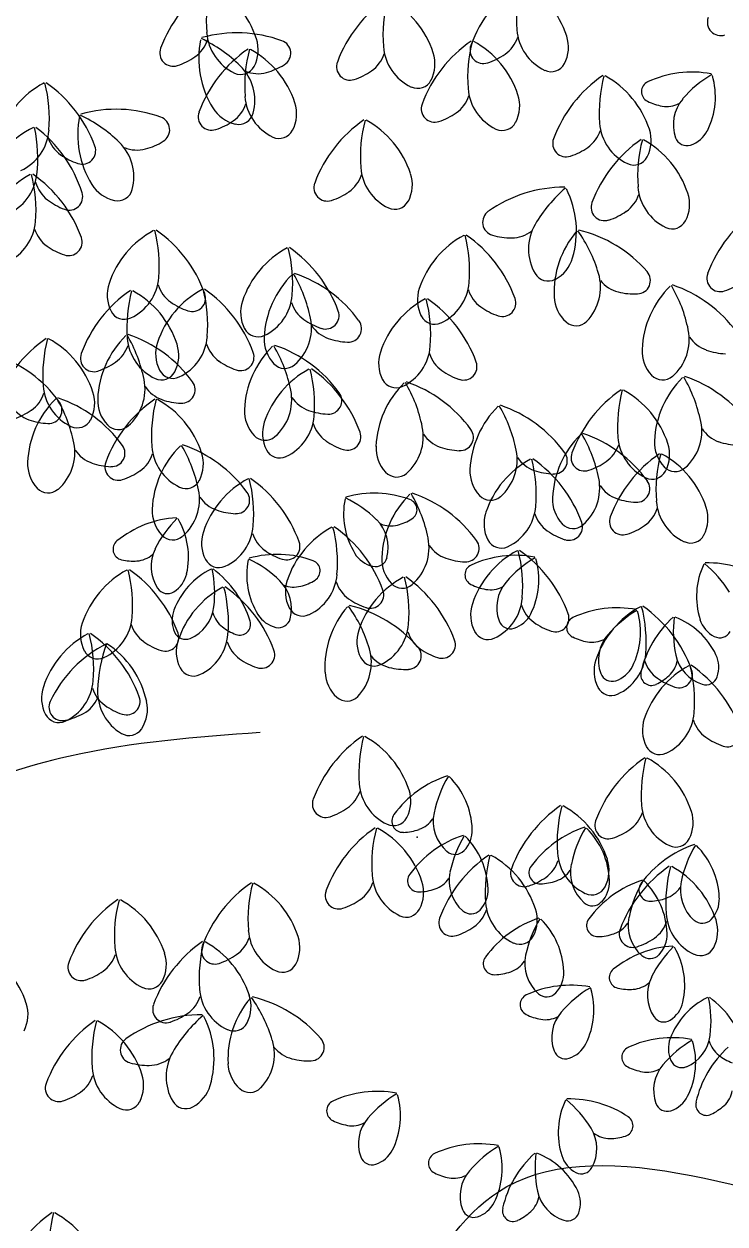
# Model space of a CAD drawing. Header units: millimetres. Extents: x 87938 to 265635, y 330093 to 434310.
# Drawn here: x 134368 to 134991, y 386175 to 387241 of the extents above; entities that cross this region are included whole.
import ezdxf

# ---------------------------------------------------------------- set-up
doc = ezdxf.new("R2010")
doc.units = ezdxf.units.MM

# ---------------------------------------------------------------- blocks, each defined once
blk = doc.blocks.new('A$C375B4AEE')
for centre, radius, start, end in [((6404.1, 5657.7), 117.2, 124.4099, 159.6857), ((6461.6, 5721.8), 126.8, 165.1974, 184.3302), ((6299.8, 5680.7), 83.7, 18.1183, 61.2661), ((6128.6, 5655.2), 117.2, 124.4099, 159.6857), ((6186.1, 5719.3), 126.8, 165.1974, 184.3302), ((6024.3, 5678.2), 83.7, 18.1183, 61.2661), ((6285.6, 5642.9), 117.2, 124.4099, 159.6857), ((6343, 5707), 126.8, 165.1974, 184.3302), ((6181.3, 5665.9), 83.7, 18.1183, 61.2661), ((6516.1, 5719), 11.9, 159.6858, 288.6153), ((6378.4, 5715.5), 43.4, 184.3302, 244.7086), ((6032.2, 5712.4), 29.6, 305.0676, 341.9072), ((6136.3, 5686.9), 83.7, 168.5702, 211.718), ((6000.6, 5589.8), 126.8, 45.5061, 64.6389), ((6086.6, 5592.3), 117.2, 70.1507, 105.4264), ((6102.9, 5713), 43.4, 184.3302, 244.7086), ((6073.6, 5694.3), 31.8, 332.7029, 18.1183), ((6122.4, 5691.4), 11.9, 301.2211, 70.1507), ((6360.8, 5605.6), 117.2, 124.4099, 159.6857), ((6418.2, 5669.7), 126.8, 165.1974, 184.3302), ((6256.5, 5628.6), 83.7, 18.1183, 61.2661), ((6307.7, 5714.9), 29.6, 305.0675, 341.9072), ((6349.1, 5696.8), 31.8, 332.7029, 18.1183), ((6029.9, 5691.8), 11.9, 159.6858, 288.6152), ((6162.7, 5598.5), 117.2, 124.4099, 159.6857), ((6220.2, 5662.6), 126.8, 165.1974, 184.3302), ((6058.4, 5621.4), 83.7, 18.1183, 61.2661), ((6189.1, 5700.1), 29.6, 305.0675, 341.9072), ((6259.8, 5700.7), 43.4, 184.3302, 244.7086), ((6230.6, 5682), 31.8, 332.7029, 18.1183), ((6305.4, 5694.2), 11.9, 159.6858, 288.6153), ((6290.8, 5738.9), 58.9, 288.1803, 305.0675), ((6015.3, 5736.4), 58.9, 288.1803, 305.0675), ((6090, 5685.9), 13.3, 244.7087, 332.7027), ((6059, 5649.3), 43.4, 345.1277, 45.5062), ((6097.6, 5731.3), 58.9, 284.7688, 301.656), ((6186.8, 5679.5), 11.9, 159.6858, 288.6153), ((6365.5, 5688.3), 13.3, 244.7087, 332.7027), ((6105.1, 5702.9), 29.6, 247.9291, 284.7688), ((6172.3, 5724.1), 58.9, 288.1803, 305.0675), ((6477.6, 5574.9), 117.2, 124.4099, 159.6857), ((6535, 5639), 126.8, 165.1974, 184.3302), ((6373.2, 5597.9), 83.7, 18.1183, 61.2661), ((6490.6, 5580.9), 93.8, 79.5426, 114.8184), ((6559.4, 5584.9), 101.5, 120.3301, 139.4629), ((6444.5, 5652.8), 66.9, 333.251, 16.3988), ((5954.7, 5591.3), 83.7, 118.3445, 161.4924), ((5793.2, 5633.5), 126.8, 355.2804, 14.4133), ((5850.2, 5569), 117.2, 19.925, 55.2007), ((6247, 5673.6), 13.3, 244.7087, 332.7027), ((6335, 5663.4), 43.4, 184.3302, 244.7086), ((6455.3, 5657.4), 9.54, 114.8182, 243.748), ((6136.9, 5656.3), 43.4, 184.3302, 244.7086), ((6107.7, 5637.6), 31.8, 332.7029, 18.1183), ((6264.3, 5662.8), 29.6, 305.0675, 341.9072), ((6305.8, 5644.7), 31.8, 332.7029, 18.1183), ((6472.2, 5690.9), 47.1, 243.313, 260.2002), ((6468.2, 5667.8), 23.7, 260.2002, 297.0399), ((6508.7, 5628.2), 34.7, 139.4629, 199.8413), ((5893.1, 5521.9), 126.8, 45.5062, 64.6389), ((5979.2, 5524.5), 117.2, 70.1507, 105.4264), ((6064, 5635), 11.9, 159.6858, 288.6152), ((6092.2, 5659.6), 31.8, 211.718, 257.1334), ((6066.3, 5655.7), 29.6, 305.0676, 341.9072), ((6088.1, 5641.6), 13.3, 257.1334, 345.1277), ((6262.1, 5642.1), 11.9, 159.6858, 288.6153), ((6247.5, 5686.8), 58.9, 288.1803, 305.0675), ((5942.6, 5550.3), 83.7, 116.1314, 159.2791), ((5782.9, 5598.7), 126.8, 353.0673, 12.2001), ((5837.4, 5532), 117.2, 17.7118, 52.9875), ((6028.9, 5619), 83.7, 168.5702, 211.718), ((6014.9, 5623.5), 11.9, 301.2211, 70.1507), ((6049.4, 5679.6), 58.9, 288.1803, 305.0675), ((6265.5, 5535.5), 117.2, 124.4099, 159.6857), ((6322.9, 5599.6), 126.8, 165.1974, 184.3302), ((6161.1, 5558.5), 83.7, 18.1183, 61.2661), ((6322.2, 5636.2), 13.3, 244.7087, 332.7027), ((6451.8, 5632.7), 43.4, 184.3302, 244.7087), ((5876.4, 5626.6), 43.4, 294.9021, 355.2806), ((5947, 5625.5), 29.6, 197.7032, 234.5432), ((6124.1, 5629.1), 13.3, 244.7087, 332.7027), ((6378.8, 5611.4), 11.9, 159.6855, 288.6152), ((6381.1, 5632.1), 29.6, 305.0675, 341.9073), ((6511.7, 5518.1), 117.2, 124.4099, 159.6857), ((6569.1, 5582.3), 126.8, 165.1974, 184.3302), ((6422.6, 5614), 31.8, 332.7028, 18.1184), ((6486.1, 5620.1), 10.7, 199.8413, 287.8356), ((6481.5, 5634.1), 25.4, 287.8355, 333.251), ((5949.2, 5604.9), 11.9, 250.9955, 19.9246), ((5951.6, 5581.5), 43.4, 345.1277, 45.5062), ((5997.7, 5635.1), 29.6, 247.9291, 284.7688), ((5990.2, 5663.4), 58.9, 284.7688, 301.656), ((6364.3, 5656.1), 58.9, 288.1803, 305.0675), ((6407.3, 5541.1), 83.7, 18.1183, 61.2661), ((5964, 5649.4), 58.9, 234.5432, 251.4303), ((6439, 5605.5), 13.3, 244.7086, 332.7027), ((5942.7, 5510.1), 83.7, 118.3445, 161.4924), ((5865.7, 5588.6), 43.4, 292.6888, 353.0673), ((5781.3, 5552.3), 126.8, 355.2804, 14.4133), ((5838.3, 5487.8), 117.2, 19.925, 55.2007), ((6169, 5592.7), 29.6, 305.0675, 341.9072), ((6239.7, 5593.3), 43.4, 184.3302, 244.7086), ((6210.5, 5574.6), 31.8, 332.7029, 18.1183), ((5936.3, 5584.8), 29.6, 195.4903, 232.3299), ((5984.8, 5591.7), 31.8, 211.718, 257.1334), ((6166.7, 5572.1), 11.9, 159.6858, 288.6153), ((6377.3, 5455.3), 117.2, 89.8729, 125.1487), ((6485.9, 5576), 43.4, 184.3302, 244.7087), ((5954.2, 5608), 58.9, 232.3299, 249.2171), ((5937.7, 5564.1), 11.9, 248.7822, 17.7116), ((5980.7, 5573.8), 13.3, 257.1334, 345.1277), ((6152.2, 5616.7), 58.9, 288.1803, 305.0675), ((6460.9, 5475.6), 126.8, 130.6604, 149.7932), ((6304.3, 5533.4), 83.7, 343.5813, 26.7291), ((6415.2, 5575.3), 29.6, 305.0675, 341.9073), ((6456.7, 5557.3), 31.8, 332.7028, 18.1184), ((6226.8, 5566.2), 13.3, 244.7087, 332.7027), ((6316.6, 5541.4), 11.9, 125.1488, 254.0782), ((6412.9, 5554.7), 11.9, 159.6855, 288.6152), ((6398.4, 5599.3), 58.9, 288.1803, 305.0675), ((6614.4, 5455.2), 117.2, 124.4099, 159.6857), ((5864.4, 5545.5), 43.4, 294.9021, 355.2806), ((6473.1, 5548.8), 13.3, 244.7086, 332.7027), ((5935.1, 5544.3), 29.6, 197.7032, 234.5432), ((6052.3, 5460.4), 83.7, 118.3446, 161.4923), ((5890.8, 5502.7), 126.8, 355.2804, 14.4133), ((5947.8, 5438.2), 117.2, 19.925, 55.2007), ((6327.8, 5456.1), 83.7, 118.3446, 161.4923), ((6166.3, 5498.3), 126.8, 355.2804, 14.4133), ((6223.3, 5433.8), 117.2, 19.925, 55.2008), ((6329.9, 5586.4), 58.9, 253.6434, 270.5305), ((6330.2, 5557.1), 29.6, 270.5305, 307.3701), ((6388.8, 5517.6), 43.4, 149.7932, 210.1716), ((6451.8, 5479), 83.7, 139.5157, 182.6636), ((6286, 5460.1), 126.8, 16.4517, 35.5845), ((6362.5, 5420.5), 117.2, 41.0962, 76.3719), ((5952.1, 5568.2), 58.9, 234.5432, 251.4303), ((5937.2, 5523.7), 11.9, 250.9955, 19.9246), ((6066.3, 5422.6), 117.2, 19.925, 55.2007), ((6170.8, 5444.9), 83.7, 118.3446, 161.4923), ((6009.3, 5487.1), 126.8, 355.2805, 14.4133), ((6354.1, 5518.7), 31.8, 298.166, 343.5814), ((6441.8, 5489.7), 11.9, 272.1667, 41.0958), ((6003.1, 5476.9), 31.8, 161.4923, 206.9078), ((5974, 5495.8), 43.4, 294.902, 355.2806), ((6194.3, 5435.3), 83.7, 134.4245, 177.5723), ((6027.5, 5431.2), 126.8, 11.3604, 30.4932), ((6100.1, 5385), 117.2, 36.0049, 71.2807), ((6249.5, 5491.4), 43.4, 294.902, 355.2806), ((6362.8, 5502.5), 13.3, 210.1714, 298.166), ((6366, 5483.7), 43.4, 316.0732, 16.4518), ((6432.4, 5508.2), 29.6, 218.8745, 255.7144), ((6515.7, 5491.7), 11.9, 159.6855, 288.6152), ((6501.1, 5536.4), 58.9, 288.1803, 305.0675), ((6058.1, 5384.1), 117.2, 124.4099, 159.6857), ((6115.6, 5448.2), 126.8, 165.1974, 184.3302), ((5953.8, 5407.1), 83.7, 18.1183, 61.2661), ((6095.3, 5408), 83.7, 118.3446, 161.4923), ((6044.7, 5494.7), 29.6, 197.7032, 234.5431), ((6046.8, 5474), 11.9, 250.9955, 19.9253), ((5933.8, 5450.3), 126.8, 355.2805, 14.4133), ((5990.8, 5385.8), 117.2, 19.925, 55.2007), ((6092.4, 5480.2), 43.4, 294.902, 355.2806), ((6278.6, 5472.5), 31.8, 161.4923, 206.9078), ((6320.2, 5490.3), 29.6, 197.7035, 234.5431), ((6439.6, 5536.6), 58.9, 255.7143, 272.6015), ((6529.9, 5425), 83.7, 134.4245, 177.5723), ((6363, 5420.9), 126.8, 11.3605, 30.4932), ((6435.7, 5374.7), 117.2, 36.0049, 71.2807), ((6061.7, 5518.6), 58.9, 234.5431, 251.4303), ((6121.6, 5461.3), 31.8, 161.4923, 206.9078), ((6163.1, 5479.1), 29.6, 197.7035, 234.5431), ((6293.3, 5399.6), 83.7, 118.3446, 161.4923), ((6131.8, 5441.8), 126.8, 355.2805, 14.4133), ((6188.8, 5377.3), 117.2, 19.925, 55.2007), ((6337.2, 5514.2), 58.9, 234.5431, 251.4304), ((6322.3, 5469.7), 11.9, 250.9956, 19.9253), ((6400, 5476.6), 31.8, 182.6636, 228.0789), ((5986.6, 5468.5), 13.3, 206.908, 294.9021), ((6109.3, 5447.6), 43.4, 310.9819, 11.3604), ((6180.1, 5503), 58.9, 234.5431, 251.4304), ((6165.3, 5458.5), 11.9, 250.9955, 19.9253), ((6262.1, 5464.2), 13.3, 206.908, 294.902), ((6105.1, 5453), 13.3, 206.908, 294.9021), ((6177.5, 5466.1), 29.6, 213.7834, 250.6231), ((6185.3, 5446.9), 11.9, 267.0755, 36.0051), ((6387.7, 5462.8), 13.3, 228.079, 316.0733), ((6444.8, 5437.3), 43.4, 310.982, 11.3605), ((5983.4, 5341.6), 117.2, 124.4099, 159.6857), ((6040.9, 5405.7), 126.8, 165.1974, 184.3302), ((5879.1, 5364.6), 83.7, 18.1183, 61.2661), ((6046.5, 5381), 83.7, 134.4245, 177.5723), ((5879.7, 5376.9), 126.8, 11.3604, 30.4932), ((6032.4, 5441.9), 43.4, 184.3302, 244.7087), ((5952.3, 5330.7), 117.2, 36.0049, 71.2807), ((6046.1, 5424.5), 31.8, 161.4923, 206.9078), ((6017, 5443.4), 43.4, 294.902, 355.2806), ((6142.5, 5437.5), 31.8, 177.5723, 222.9878), ((6187.2, 5493.8), 58.9, 250.6231, 267.5103), ((6513.1, 5455.9), 29.6, 213.7835, 250.623), ((5834.2, 5312.8), 117.2, 36.0049, 71.2807), ((5959.4, 5420.6), 11.9, 159.6854, 288.6153), ((5961.7, 5441.3), 29.6, 305.0674, 341.9073), ((6003.1, 5423.2), 31.8, 332.7028, 18.1184), ((6087.7, 5442.3), 29.6, 197.7035, 234.5431), ((6089.8, 5421.6), 11.9, 250.9955, 19.9253), ((6176.8, 5371.5), 83.7, 134.4245, 177.5723), ((6010, 5367.3), 126.8, 11.3604, 30.4932), ((6082.6, 5321.1), 117.2, 36.0049, 71.2807), ((6244.1, 5416), 31.8, 161.4923, 206.9078), ((6215, 5434.9), 43.4, 294.902, 355.2806), ((6285.7, 5433.8), 29.6, 197.7035, 234.5431), ((6478, 5427.2), 31.8, 177.5724, 222.9878), ((6522.8, 5483.5), 58.9, 250.6231, 267.5103), ((5944.8, 5465.3), 58.9, 288.1803, 305.0675), ((6104.7, 5466.2), 58.9, 234.5431, 251.4304), ((6129, 5424.9), 13.3, 222.9877, 310.982), ((6287.8, 5413.2), 11.9, 250.9956, 19.9253), ((5961.5, 5393.3), 43.4, 310.9819, 11.3604), ((6019.5, 5414.7), 13.3, 244.7085, 332.7027), ((6029.6, 5416.1), 13.3, 206.908, 294.9021), ((6190.2, 5337.3), 83.7, 118.3446, 161.4923), ((6028.7, 5379.5), 126.8, 355.2805, 14.4133), ((6085.7, 5315), 117.2, 19.925, 55.2007), ((6227.7, 5407.7), 13.3, 206.908, 294.9021), ((6302.7, 5457.7), 58.9, 234.5431, 251.4304), ((6464.5, 5414.7), 13.3, 222.988, 310.9819), ((6540.9, 5343.7), 83.7, 134.4245, 177.5723), ((6374, 5339.6), 126.8, 11.3605, 30.4933), ((6446.7, 5293.4), 117.2, 36.0049, 71.2807), ((5957.7, 5399.4), 43.4, 184.3302, 244.7087), ((6029.7, 5411.9), 29.6, 213.7834, 250.6231), ((6037.5, 5392.6), 11.9, 267.0755, 36.0051), ((6091.8, 5383.8), 43.4, 310.9819, 11.3604), ((6293.6, 5338.9), 83.7, 134.4245, 177.5723), ((6126.8, 5334.8), 126.8, 11.3605, 30.4933), ((6199.4, 5288.6), 117.2, 36.0049, 71.2807), ((6493.9, 5295.9), 117.2, 124.4099, 159.6857), ((6551.3, 5360.1), 126.8, 165.1974, 184.3302), ((6389.6, 5318.9), 83.7, 18.1183, 61.2661), ((5984.2, 5324.7), 83.7, 134.4245, 177.5723), ((5887, 5398.8), 29.6, 305.0674, 341.9073), ((5919.3, 5374.7), 11.9, 267.0755, 36.0051), ((5817.3, 5320.6), 126.8, 11.3604, 30.4932), ((5890, 5274.4), 117.2, 36.0049, 71.2807), ((5928.4, 5380.7), 31.8, 332.7028, 18.1184), ((5994.7, 5383.2), 31.8, 177.5723, 222.9878), ((6079.9, 5287.7), 117.2, 124.4099, 159.6857), ((6137.4, 5351.8), 126.8, 165.1974, 184.3302), ((5975.6, 5310.7), 83.7, 18.1183, 61.2661), ((6039.4, 5439.5), 58.9, 250.6231, 267.5103), ((6160, 5402.3), 29.6, 213.7834, 250.6231), ((6167.8, 5383), 11.9, 267.0755, 36.0051), ((5911.6, 5394), 29.6, 213.7834, 250.6231), ((5870.1, 5422.8), 58.9, 288.1803, 305.0675), ((6125, 5373.7), 31.8, 177.5723, 222.9878), ((6169.7, 5429.9), 58.9, 250.6231, 267.5103), ((6377.1, 5318.2), 83.7, 134.4245, 177.5723), ((6210.2, 5314.1), 126.8, 11.3605, 30.4933), ((6282.8, 5267.9), 117.2, 36.0049, 71.2807), ((5921.3, 5421.6), 58.9, 250.6231, 267.5103), ((5944.8, 5372.2), 13.3, 244.7085, 332.7027), ((5981.2, 5370.6), 13.3, 222.9877, 310.982), ((6141, 5353.8), 31.8, 161.4923, 206.9078), ((6111.8, 5372.7), 43.4, 294.902, 355.2806), ((6182.5, 5371.6), 29.6, 197.7035, 234.5431), ((6208.6, 5351.2), 43.4, 310.9819, 11.3605), ((6455.9, 5356), 43.4, 310.982, 11.3605), ((6111.5, 5361.1), 13.3, 222.9877, 310.982), ((6184.7, 5350.9), 11.9, 250.9955, 19.9253), ((6276.8, 5369.7), 29.6, 213.7835, 250.623), ((6284.6, 5350.5), 11.9, 267.0753, 36.0051), ((6450.4, 5293.2), 83.7, 134.4245, 177.5723), ((6283.5, 5289), 126.8, 11.3605, 30.4933), ((6356.2, 5242.8), 117.2, 36.0049, 71.2807), ((6468.1, 5353.8), 43.4, 184.3302, 244.7087), ((6524.1, 5374.5), 29.6, 213.7835, 250.623), ((5899.2, 5337), 43.4, 310.9819, 11.3604), ((5967.4, 5355.6), 29.6, 213.7834, 250.6231), ((5975.2, 5336.3), 11.9, 267.0755, 36.0051), ((6054.2, 5345.5), 43.4, 184.3302, 244.7087), ((6094.9, 5283.1), 83.7, 134.4245, 177.5723), ((5928.1, 5278.9), 126.8, 11.3604, 30.4932), ((6000.7, 5232.7), 117.2, 36.0049, 71.2807), ((6124.5, 5345.4), 13.3, 206.908, 294.9021), ((6199.5, 5395.4), 58.9, 234.5431, 251.4304), ((6241.8, 5341.1), 31.8, 177.5724, 222.9877), ((6286.5, 5397.4), 58.9, 250.6231, 267.5103), ((6292, 5330.5), 43.4, 310.982, 11.3605), ((6397.4, 5353.1), 29.6, 305.0675, 341.9073), ((6489.1, 5345.9), 31.8, 177.5724, 222.9878), ((6438.9, 5335.1), 31.8, 332.7028, 18.1184), ((6533.8, 5402.2), 58.9, 250.6231, 267.5103), ((5932.4, 5326.9), 31.8, 177.5723, 222.9878), ((5977.1, 5383.2), 58.9, 250.6231, 267.5103), ((5981.2, 5324.2), 11.9, 159.6854, 288.6153), ((5983.5, 5344.9), 29.6, 305.0674, 341.9073), ((6024.9, 5326.8), 31.8, 332.7028, 18.1184), ((6386.9, 5257.3), 83.7, 118.3446, 161.4923), ((6360.2, 5349), 29.6, 213.7835, 250.623), ((6225.5, 5299.5), 126.8, 355.2805, 14.4133), ((6282.5, 5235), 117.2, 19.925, 55.2007), ((6368, 5329.8), 11.9, 267.0753, 36.0051), ((6395.1, 5332.5), 11.9, 159.6855, 288.6152), ((6380.6, 5377.1), 58.9, 288.1803, 305.0675), ((6528, 5239.2), 117.2, 124.4099, 159.6857), ((6585.4, 5303.3), 126.8, 165.1974, 184.3302), ((6423.7, 5262.2), 83.7, 18.1183, 61.2661), ((5966.6, 5368.9), 58.9, 288.1803, 305.0675), ((6228.3, 5328.5), 13.3, 222.9879, 310.9819), ((6325.2, 5320.4), 31.8, 177.5724, 222.9878), ((6370, 5376.7), 58.9, 250.6231, 267.5103), ((6455.3, 5326.6), 13.3, 244.7086, 332.7027), ((6475.6, 5333.3), 13.3, 222.988, 310.9819), ((6041.3, 5318.3), 13.3, 244.7085, 332.7027), ((6136.1, 5240), 83.7, 118.3446, 161.4923), ((5974.6, 5282.2), 126.8, 355.2805, 14.4133), ((6031.6, 5217.7), 117.2, 19.925, 55.2007), ((6365.3, 5305.5), 43.4, 310.982, 11.3605), ((6433.6, 5324), 29.6, 213.7835, 250.623), ((6441.3, 5304.7), 11.9, 267.0753, 36.0051), ((5918.9, 5314.4), 13.3, 222.9877, 310.982), ((6009.9, 5295.4), 43.4, 310.9819, 11.3604), ((6078.1, 5313.9), 29.6, 213.7834, 250.6231), ((6085.9, 5294.6), 11.9, 267.0755, 36.0051), ((6248.1, 5282.6), 66.9, 168.5702, 211.718), ((6139.4, 5204.9), 101.5, 45.5062, 64.6389), ((6208.3, 5207), 93.8, 70.1507, 105.4264), ((6298.7, 5240.2), 83.7, 134.4245, 177.5723), ((6236.9, 5286.2), 9.54, 301.2212, 70.1508), ((6131.9, 5236.1), 126.8, 11.3605, 30.4933), ((6204.5, 5189.9), 117.2, 36.0049, 71.2807), ((6311.7, 5307.8), 13.3, 222.988, 310.9819), ((6398.5, 5295.4), 31.8, 177.5724, 222.9878), ((6443.3, 5351.6), 58.9, 250.6231, 267.5103), ((6043.1, 5285.3), 31.8, 177.5723, 222.9878), ((6087.9, 5341.5), 58.9, 250.6231, 267.5103), ((6308.6, 5292.7), 43.4, 294.902, 355.2806), ((6431.5, 5296.4), 29.6, 305.0675, 341.9073), ((6502.2, 5297), 43.4, 184.3302, 244.7087), ((6473, 5278.3), 31.8, 332.7028, 18.1184), ((6038.9, 5185.5), 93.8, 93.6396, 128.9154), ((6104.6, 5206.1), 101.5, 134.427, 153.5598), ((5976.6, 5244), 66.9, 347.348, 30.4958), ((6186.2, 5252.6), 34.7, 345.1277, 45.5062), ((6217.1, 5318.1), 47.1, 284.7688, 301.656), ((6337.7, 5273.7), 31.8, 161.4923, 206.9078), ((6379.3, 5291.5), 29.6, 197.7035, 234.5431), ((6385.1, 5282.8), 13.3, 222.988, 310.9819), ((6381.5, 5270.9), 11.9, 250.9956, 19.9253), ((6429.2, 5275.8), 11.9, 159.6855, 288.6152), ((6029.6, 5272.7), 13.3, 222.9877, 310.982), ((6086.9, 5256.4), 31.8, 161.4923, 206.9078), ((6057.8, 5275.3), 43.4, 294.902, 355.2806), ((6128.5, 5274.2), 29.6, 197.7035, 234.5431), ((6210.5, 5196.9), 83.7, 118.3446, 161.4923), ((6049, 5239.2), 126.8, 355.2805, 14.4133), ((6106, 5174.7), 117.2, 19.925, 55.2007), ((6223.1, 5295.5), 23.7, 247.9292, 284.7688), ((6396.3, 5315.4), 58.9, 234.5431, 251.4304), ((6414.7, 5320.4), 58.9, 288.1803, 305.0675), ((6489.4, 5269.9), 13.3, 244.7086, 332.7027), ((5986, 5251.1), 9.54, 128.9153, 257.8448), ((6130.6, 5253.6), 11.9, 250.9955, 19.9253), ((6213.7, 5252.5), 43.4, 310.9819, 11.3605), ((6281.9, 5271), 29.6, 213.7835, 250.623), ((6289.7, 5251.8), 11.9, 267.0753, 36.0051), ((6321.3, 5265.4), 13.3, 206.908, 294.902), ((5994.3, 5287.7), 47.1, 257.41, 274.2972), ((5996, 5264.3), 23.7, 274.2972, 311.1369), ((6044.9, 5235.8), 34.7, 153.5598, 213.9383), ((6070.4, 5248.1), 13.3, 206.908, 294.9021), ((6053.5, 5150.7), 101.5, 45.5062, 64.6389), ((6122.3, 5152.7), 93.8, 70.1507, 105.4264), ((6145.5, 5298.1), 58.9, 234.5431, 251.4304), ((6212.7, 5260.8), 25.4, 211.718, 257.1334), ((6209.5, 5246.4), 10.7, 257.1336, 345.1276), ((6246.9, 5242.4), 31.8, 177.5724, 222.9877), ((6291.6, 5298.7), 58.9, 250.6231, 267.5103), ((6333.9, 5151.9), 93.8, 79.5426, 114.8184), ((6375, 5176.1), 83.7, 118.3446, 161.4923), ((6402.6, 5155.9), 101.5, 120.3301, 139.4629), ((6213.5, 5218.3), 126.8, 355.2805, 14.4133), ((6270.5, 5153.8), 117.2, 19.925, 55.2007), ((6287.7, 5223.8), 66.9, 333.251, 16.3988), ((6028.5, 5158.9), 83.7, 118.3446, 161.4923), ((5867.1, 5201.1), 126.8, 355.2805, 14.4133), ((5924.1, 5136.6), 117.2, 19.925, 55.2007), ((6093.1, 5173.3), 66.9, 116.1314, 159.2792), ((5965.3, 5212.1), 101.5, 353.0673, 12.2001), ((6008.9, 5158.7), 93.8, 17.7117, 52.9875), ((6162.1, 5228.3), 66.9, 168.5702, 211.718), ((6150.9, 5231.9), 9.54, 301.2212, 70.1508), ((6298.5, 5228.4), 9.54, 114.8183, 243.7481), ((6561.5, 5208.9), 66.9, 154.4733, 197.621), ((6437.2, 5160), 101.5, 31.4091, 50.5419), ((6504.5, 5145.2), 93.8, 56.0537, 91.3294), ((6017.1, 5234.9), 25.4, 301.9326, 347.3479), ((6100.3, 5198.3), 34.7, 345.1277, 45.5062), ((6161.3, 5213.4), 31.8, 161.4923, 206.9078), ((6131.2, 5263.8), 47.1, 284.7688, 301.656), ((6132.2, 5232.3), 43.4, 294.902, 355.2806), ((6202.9, 5231.2), 29.6, 197.7035, 234.5431), ((6274, 5152.6), 83.7, 118.3446, 161.4923), ((6233.4, 5229.8), 13.3, 222.9879, 310.9819), ((6112.6, 5194.8), 126.8, 355.2805, 14.4133), ((6169.6, 5130.3), 117.2, 19.925, 55.2007), ((6351.9, 5199.3), 34.7, 139.4629, 199.8413), ((6024.9, 5222.4), 10.7, 213.9381, 301.9324), ((6113.7, 5143.7), 83.7, 118.3446, 161.4923), ((5952.2, 5185.9), 126.8, 355.2805, 14.4133), ((6009.2, 5121.4), 117.2, 19.925, 55.2007), ((6137.1, 5241.2), 23.7, 247.9292, 284.7688), ((6205, 5210.6), 11.9, 250.9955, 19.9253), ((6315.5, 5261.9), 47.1, 243.313, 260.2002), ((6311.5, 5238.8), 23.7, 260.2002, 297.04), ((6031.6, 5204), 34.7, 292.6888, 353.0673), ((6248.3, 5145.7), 83.7, 139.5158, 182.6636), ((6082.5, 5126.8), 126.8, 16.4517, 35.5845), ((6219.9, 5255.1), 58.9, 234.5431, 251.4304), ((6158.9, 5087.2), 117.2, 41.0962, 76.3719), ((6325.8, 5192.6), 31.8, 161.4923, 206.9078), ((6296.7, 5211.5), 43.4, 294.902, 355.2806), ((6367.4, 5210.4), 29.6, 197.7035, 234.5431), ((6424.2, 5105.3), 93.8, 79.5426, 114.8184), ((6484.6, 5126.4), 83.7, 118.3446, 161.4923), ((6323.1, 5168.7), 126.8, 355.2805, 14.4133), ((6380.1, 5104.2), 117.2, 19.925, 55.2007), ((5950.2, 5194.3), 43.4, 294.902, 355.2805), ((6054.3, 5188), 25.4, 159.2791, 204.6945), ((6088.1, 5200.9), 23.7, 195.4903, 232.3299), ((6126.8, 5206.5), 25.4, 211.718, 257.1334), ((6123.5, 5192.1), 10.7, 257.1336, 345.1276), ((6144.9, 5205.1), 13.3, 206.908, 294.9021), ((6324.8, 5205.1), 25.4, 287.8356, 333.2509), ((6369.5, 5189.7), 11.9, 250.9956, 19.9253), ((6388.8, 5181.7), 9.54, 114.8183, 243.7481), ((6493, 5109.2), 101.5, 120.3301, 139.4629), ((6378, 5177.2), 66.9, 333.251, 16.3988), ((6536.7, 5121.1), 93.8, 131.9815, 167.2572), ((6575.5, 5178), 101.5, 172.7689, 191.9017), ((6451.6, 5128.4), 66.9, 25.6899, 68.8377), ((6521.9, 5196.3), 25.4, 197.6209, 243.0366), ((5979.3, 5175.4), 31.8, 161.4923, 206.9078), ((6020.9, 5193.2), 29.6, 197.7034, 234.5431), ((6102.4, 5219.5), 47.1, 232.33, 249.2172), ((6089.1, 5184.4), 9.54, 248.7821, 17.7116), ((6224.8, 5169), 31.8, 161.4923, 206.9078), ((6195.7, 5188), 43.4, 294.902, 355.2806), ((6266.4, 5186.8), 29.6, 197.7035, 234.5431), ((6309.4, 5184.2), 13.3, 206.908, 294.902), ((6329.3, 5191.1), 10.7, 199.8416, 287.8356), ((6384.4, 5234.2), 58.9, 234.5431, 251.4304), ((6515.2, 5183.2), 10.7, 243.0367, 331.0311), ((5994, 5102.4), 83.7, 118.3446, 161.4923), ((6020.1, 5068.9), 109.9, 116.6368, 154.6219), ((5832.6, 5144.6), 126.8, 355.2805, 14.4133), ((5889.6, 5080.1), 117.2, 19.925, 55.2007), ((6089.6, 5122.9), 126.8, 159.5446, 178.6774), ((5926.8, 5098.8), 81.4, 12.1555, 57.2229), ((6037.9, 5217), 58.9, 234.5431, 251.4304), ((6023, 5172.5), 11.9, 250.9954, 19.925), ((6040.9, 5181.8), 10.7, 204.6944, 292.6889), ((6064.4, 5160.2), 31.8, 161.4923, 206.9078), ((6035.3, 5179.1), 43.4, 294.902, 355.2806), ((6106, 5178), 29.6, 197.7035, 234.5431), ((6268.6, 5166.2), 11.9, 250.9956, 19.9253), ((6405.8, 5215.3), 47.1, 243.313, 260.2002), ((6401.8, 5192.2), 23.7, 260.2002, 297.04), ((6442.2, 5152.6), 34.7, 139.4629, 199.8413), ((5962.9, 5167), 13.3, 206.9076, 294.9022), ((6108.2, 5157.3), 11.9, 250.9955, 19.9253), ((6162.5, 5150.4), 43.4, 316.0732, 16.4517), ((6238.3, 5156.4), 11.9, 272.1665, 41.0962), ((6283.4, 5210.7), 58.9, 234.5431, 251.4304), ((6406.3, 5161.8), 43.4, 294.902, 355.2806), ((6510.2, 5164.3), 34.7, 191.9017, 252.2801), ((6489, 5146.4), 25.4, 340.2744, 25.6898), ((6048, 5151.8), 13.3, 206.908, 294.9021), ((6123, 5201.8), 58.9, 234.5431, 251.4304), ((6208.4, 5160.7), 13.3, 206.908, 294.9021), ((6228.8, 5174.9), 29.6, 218.8746, 255.7143), ((6236.1, 5203.3), 58.9, 255.7144, 272.6015), ((6435.4, 5142.9), 31.8, 161.4923, 206.9078), ((6415.1, 5158.5), 25.4, 287.8356, 333.2509), ((6527.6, 5074), 83.7, 118.3446, 161.4923), ((6477, 5160.7), 29.6, 197.7035, 234.5431), ((6454.2, 5156.3), 23.7, 312.6391, 349.4787), ((6366.1, 5116.3), 126.8, 355.2805, 14.4133), ((6423.1, 5051.8), 117.2, 19.925, 55.2007), ((6196.5, 5143.3), 31.8, 182.6635, 228.079), ((6419.6, 5144.5), 10.7, 199.8416, 287.8356), ((6454.6, 5139.7), 9.54, 167.2573, 296.1871), ((6438.3, 5173.6), 47.1, 295.7519, 312.6391), ((6494, 5184.6), 58.9, 234.5431, 251.4304), ((6479.1, 5140), 11.9, 250.9956, 19.9253), ((6502.9, 5141.4), 10.7, 252.2802, 340.274), ((5944.8, 5118.9), 31.8, 161.4923, 206.9078), ((5915.7, 5137.8), 43.4, 294.902, 355.2805), ((5986.4, 5136.7), 29.6, 197.7034, 234.5431), ((6006.2, 5124.8), 43.4, 178.6773, 239.0559), ((6418.9, 5134.5), 13.3, 206.908, 294.902), ((5931.5, 5110.8), 11.9, 154.0327, 282.9624), ((5935.8, 5131.1), 29.6, 299.4147, 336.2544), ((5988.6, 5116), 11.9, 250.9954, 19.925), ((5975.3, 5109.1), 31.8, 327.05, 12.4654), ((6184.2, 5129.6), 13.3, 228.0789, 316.0734), ((5928.4, 5110.5), 13.3, 206.9076, 294.9022), ((5921.4, 5156.7), 58.9, 282.5275, 299.4147), ((6003.4, 5160.5), 58.9, 234.5431, 251.4304), ((6449.3, 5109.4), 43.4, 294.902, 355.2806), ((6478.4, 5090.5), 31.8, 161.4923, 206.9078), ((6520, 5108.3), 29.6, 197.7035, 234.5431), ((5990.8, 5099), 13.3, 239.0557, 327.0499), ((6264.2, 4988.4), 117.2, 124.4099, 159.6857), ((6321.6, 5052.5), 126.8, 165.1974, 184.3302), ((6159.8, 5011.3), 83.7, 18.1183, 61.2661), ((6537, 5132.2), 58.9, 234.5431, 251.4304), ((6522.1, 5087.6), 11.9, 250.9956, 19.9253), ((6461.9, 5082.1), 13.3, 206.908, 294.902), ((6514.9, 4969.3), 117.2, 124.4099, 159.6857), ((6572.3, 5033.5), 126.8, 165.1974, 184.3302), ((6410.6, 4992.3), 83.7, 18.1183, 61.2661), ((6303.9, 4958), 96.9, 108.33, 143.6057), ((6238.4, 5046.2), 43.4, 184.3302, 244.7087), ((6364.2, 4995.7), 104.8, 149.1174, 168.2502), ((6226.3, 5000.1), 69.2, 2.0383, 45.1861), ((6165.4, 5024.9), 11.9, 159.6854, 288.6153), ((6167.7, 5045.6), 29.6, 305.0674, 341.9073), ((6209.2, 5027.5), 31.8, 332.7028, 18.1184), ((6150.9, 5069.6), 58.9, 288.1803, 305.0675), ((6440.2, 4926.8), 117.2, 124.4099, 159.6857), ((6497.6, 4991), 126.8, 165.1974, 184.3302), ((6335.9, 4949.8), 83.7, 18.1183, 61.2661), ((6489.1, 5027.2), 43.4, 184.3302, 244.7086), ((6459.9, 5008.5), 31.8, 332.7028, 18.1184), ((6225.6, 5019), 13.3, 244.7085, 332.7027), ((6233.9, 5009.6), 9.86, 143.6057, 272.5354), ((6240.4, 5025.5), 24.4, 288.9875, 325.8273), ((6296.7, 5009.8), 35.9, 168.2502, 228.6287), ((6416.2, 5005.9), 11.9, 159.6855, 288.6153), ((6418.4, 5026.5), 29.6, 305.0674, 341.9073), ((6275.5, 4907.1), 117.2, 124.4099, 159.6857), ((6333, 4971.2), 126.8, 165.1974, 184.3302), ((6171.2, 4930.1), 83.7, 18.1183, 61.2661), ((6232.5, 5048.4), 48.7, 272.1003, 288.9875), ((6318, 4905.1), 96.9, 108.33, 143.6057), ((6378.3, 4942.9), 104.8, 149.1174, 168.2502), ((6269.2, 5001.6), 26.3, 316.6229, 2.0383), ((6425.8, 4912.3), 96.9, 108.33, 143.6057), ((6486.1, 4950.1), 104.8, 149.1174, 168.2502), ((6348.2, 4954.4), 69.2, 2.0383, 45.1861), ((6401.6, 5050.5), 58.9, 288.1803, 305.0675), ((6240.4, 4947.2), 69.2, 2.0383, 45.1861), ((6523.3, 4896.9), 96.9, 108.33, 143.6057), ((6476.3, 5000), 13.3, 244.7086, 332.7027), ((6583.6, 4934.6), 104.8, 149.1174, 168.2502), ((6445.7, 4939), 69.2, 2.0383, 45.1861), ((6376.4, 4882.9), 117.2, 124.4099, 159.6857), ((6280.3, 4991.2), 11, 228.6289, 316.6231), ((6433.8, 4947), 126.8, 165.1974, 184.3302), ((6272, 4905.9), 83.7, 18.1183, 61.2661), ((6414.4, 4984.7), 43.4, 184.3302, 244.7086), ((6385.2, 4965.9), 31.8, 332.7028, 18.1184), ((6341.4, 4963.4), 11.9, 159.6855, 288.6153), ((6355.7, 4963.9), 9.86, 143.6057, 272.5354), ((6343.7, 4984), 29.6, 305.0674, 341.9073), ((6362.3, 4979.8), 24.4, 288.9875, 325.8273), ((6418.6, 4964.1), 35.9, 168.2502, 228.6287), ((6536.7, 4872.9), 117.2, 124.4099, 159.6857), ((6594.1, 4937.1), 126.8, 165.1974, 184.3302), ((6432.4, 4895.9), 83.7, 18.1183, 61.2661), ((6165.6, 4858.2), 117.2, 124.4099, 159.6857), ((6223.1, 4922.3), 126.8, 165.1974, 184.3302), ((6061.3, 4881.2), 83.7, 18.1183, 61.2661), ((6179.1, 4964.3), 29.6, 305.0674, 341.9073), ((6249.8, 4964.9), 43.4, 184.3302, 244.7087), ((6247.9, 4956.7), 9.86, 143.6057, 272.5354), ((6220.5, 4946.2), 31.8, 332.7028, 18.1184), ((6254.5, 4972.6), 24.4, 288.9875, 325.8273), ((6310.8, 4956.9), 35.9, 168.2502, 228.6287), ((6326.9, 5008), 58.9, 288.1803, 305.0675), ((6354.4, 5002.7), 48.7, 272.1003, 288.9875), ((6477, 4865.4), 96.9, 108.33, 143.6057), ((6391.1, 4955.9), 26.3, 316.6229, 2.0383), ((6537.3, 4903.2), 104.8, 149.1174, 168.2502), ((6453.3, 4948.5), 9.86, 143.6057, 272.5354), ((6399.4, 4907.5), 69.2, 2.0383, 45.1861), ((6516.1, 4948.7), 35.9, 168.2502, 228.6287), ((6176.8, 4943.6), 11.9, 159.6854, 288.6153), ((6246.6, 4995.5), 48.7, 272.1003, 288.9875), ((6283.3, 4948.8), 26.3, 316.6229, 2.0383), ((6401.6, 4957.5), 13.3, 244.7086, 332.7027), ((6459.8, 4964.4), 24.4, 288.9875, 325.8273), ((6047.1, 4843.4), 117.2, 124.4099, 159.6857), ((6104.5, 4907.5), 126.8, 165.1974, 184.3302), ((5942.8, 4866.4), 83.7, 18.1183, 61.2661), ((6162.2, 4988.3), 58.9, 288.1803, 305.0675), ((6350.6, 4940.7), 43.4, 184.3302, 244.7086), ((6402.1, 4945.5), 11, 228.6289, 316.6231), ((6451.9, 4987.3), 48.7, 272.1003, 288.9875), ((6488.6, 4940.5), 26.3, 316.6229, 2.0383), ((6236.9, 4937.7), 13.3, 244.7085, 332.7027), ((6277.6, 4919.5), 11.9, 159.6855, 288.6153), ((6294.4, 4938.3), 11, 228.6289, 316.6231), ((6279.9, 4940.1), 29.6, 305.0674, 341.9073), ((6385.2, 4831.6), 96.9, 108.33, 143.6057), ((6445.5, 4869.3), 104.8, 149.1174, 168.2502), ((6321.4, 4922), 31.8, 332.7028, 18.1184), ((6307.6, 4873.7), 69.2, 2.0383, 45.1861), ((6406.9, 4917), 9.86, 143.6057, 272.5354), ((6469.7, 4917.2), 35.9, 168.2502, 228.6287), ((6510.9, 4930.8), 43.4, 184.3302, 244.7086), ((6499.7, 4930), 11, 228.6289, 316.6231), ((6139.9, 4916), 43.4, 184.3302, 244.7087), ((6263.1, 4964.1), 58.9, 288.1803, 305.0675), ((6413.5, 4932.9), 24.4, 288.9875, 325.8273), ((6437.9, 4909.5), 11.9, 159.6855, 288.6153), ((6440.2, 4930.1), 29.6, 305.0674, 341.9073), ((6481.7, 4912.1), 31.8, 332.7028, 18.1184), ((6122.3, 4806.1), 117.2, 124.4099, 159.6857), ((6179.7, 4870.2), 126.8, 165.1974, 184.3302), ((6018, 4829), 83.7, 18.1183, 61.2661), ((6069.2, 4915.4), 29.6, 305.0674, 341.9073), ((6110.6, 4897.3), 31.8, 332.7028, 18.1184), ((6337.7, 4913.6), 13.3, 244.7086, 332.7027), ((6405.6, 4955.8), 48.7, 272.1003, 288.9875), ((6423.4, 4954.1), 58.9, 288.1803, 305.0675), ((6442.2, 4909.1), 26.3, 316.6229, 2.0383), ((5819.9, 4821.9), 83.7, 18.1183, 61.2661), ((5950.6, 4900.6), 29.6, 305.0674, 341.9073), ((6021.3, 4901.2), 43.4, 184.3302, 244.7087), ((5992.1, 4882.5), 31.8, 332.7028, 18.1184), ((6066.9, 4894.7), 11.9, 159.6854, 288.6153), ((6052.3, 4939.4), 58.9, 288.1803, 305.0675), ((6378, 4883.4), 35.9, 168.2502, 228.6287), ((6479.6, 4805.2), 93.8, 93.6396, 128.9153), ((6453.3, 4898.6), 11, 228.6289, 316.6231), ((6545.3, 4825.8), 101.5, 134.4271, 153.5599), ((6417.3, 4863.7), 66.9, 347.348, 30.4958), ((6498.1, 4903.6), 13.3, 244.7086, 332.7027), ((5948.3, 4880), 11.9, 159.6854, 288.6153), ((6127, 4888.8), 13.3, 244.7085, 332.7027), ((6315.1, 4883.2), 9.86, 143.6057, 272.5354), ((6321.7, 4899.1), 24.4, 288.9875, 325.8273), ((5933.8, 4924.6), 58.9, 288.1803, 305.0675), ((6313.8, 4922), 48.7, 272.1003, 288.9875), ((6350.5, 4875.2), 26.3, 316.6229, 2.0383), ((6426.7, 4870.8), 9.54, 128.9152, 257.845), ((6485.6, 4855.5), 34.7, 153.5599, 213.9383), ((6008.5, 4874.1), 13.3, 244.7085, 332.7027), ((6096.5, 4863.9), 43.4, 184.3302, 244.7087), ((6382.8, 4770.2), 93.8, 79.5426, 114.8184), ((6451.6, 4774.2), 101.5, 120.3301, 139.4629), ((6336.6, 4842.1), 66.9, 333.251, 16.3988), ((6435, 4907.4), 47.1, 257.41, 274.2972), ((6436.7, 4884), 23.7, 274.2972, 311.137), ((5869.2, 4838.1), 31.8, 332.7028, 18.1184), ((6025.8, 4863.3), 29.6, 305.0674, 341.9073), ((6162.2, 4798.2), 83.7, 139.5158, 182.6636), ((6067.3, 4845.2), 31.8, 332.7028, 18.1184), ((5996.3, 4779.3), 126.8, 16.4517, 35.5845), ((6072.8, 4739.7), 117.2, 41.0962, 76.3719), ((6347.5, 4846.7), 9.54, 114.8183, 243.7481), ((6361.6, 4864.7), 11, 228.6289, 316.6231), ((6533.8, 4793), 66.9, 116.1313, 159.2791), ((6457.8, 4854.6), 25.4, 301.9326, 347.3479), ((6406, 4831.8), 101.5, 353.0673, 12.2001), ((6449.6, 4778.5), 93.8, 17.7118, 52.9875), ((6055.4, 4720.6), 117.2, 89.873, 125.1487), ((6023.6, 4842.6), 11.9, 159.6854, 288.6153), ((6009, 4887.3), 58.9, 288.1803, 305.0675), ((6139.1, 4740.9), 126.8, 130.6604, 149.7932), ((6364.4, 4880.2), 47.1, 243.313, 260.2002), ((6400.8, 4817.5), 34.7, 139.4629, 199.8413), ((6027, 4736), 117.2, 124.4099, 159.6857), ((6084.4, 4800.1), 126.8, 165.1974, 184.3302), ((5922.6, 4759), 83.7, 18.1183, 61.2661), ((5982.5, 4798.7), 83.7, 343.5813, 26.7291), ((6083.7, 4836.7), 13.3, 244.7085, 332.7027), ((6360.4, 4857.1), 23.7, 260.2002, 297.04), ((6465.6, 4842.1), 10.7, 213.9386, 301.9326), ((5994.8, 4806.7), 11.9, 125.1488, 254.0784), ((6152.1, 4808.9), 11.9, 272.1666, 41.0963), ((6473.1, 4723.6), 93.8, 79.5426, 114.8183), ((6495, 4807.7), 25.4, 159.2791, 204.6945), ((6472.3, 4823.7), 34.7, 292.6889, 353.0673), ((6076.4, 4802.9), 43.4, 316.0732, 16.4518), ((6142.7, 4827.4), 29.6, 218.8747, 255.7144), ((6378.2, 4809.4), 10.7, 199.8416, 287.8356), ((6373.7, 4823.4), 25.4, 287.8356, 333.2509), ((6437.8, 4800), 9.54, 114.8183, 243.7481), ((6541.9, 4727.5), 101.5, 120.3301, 139.4628), ((6427, 4795.5), 66.9, 333.251, 16.3988), ((6585.6, 4739.4), 93.8, 131.9815, 167.2572), ((6528.8, 4820.7), 23.7, 195.4901, 232.33), ((6008.1, 4851.7), 58.9, 253.6433, 270.5305), ((6008.4, 4822.4), 29.6, 270.5305, 307.3702), ((6067, 4782.8), 43.4, 149.7932, 210.1716), ((6110.3, 4795.8), 31.8, 182.6636, 228.0789), ((6149.9, 4855.8), 58.9, 255.7143, 272.6015), ((6481.6, 4801.6), 10.7, 204.6948, 292.6889), ((6543.1, 4839.2), 47.1, 232.3299, 249.2172), ((5930.5, 4793.2), 29.6, 305.0674, 341.9073), ((6001.2, 4793.8), 43.4, 184.3302, 244.7087), ((5971.9, 4775.1), 31.8, 332.7028, 18.1184), ((6454.7, 4833.6), 47.1, 243.313, 260.2002), ((6450.7, 4810.5), 23.7, 260.2002, 297.04), ((6491.2, 4770.9), 34.7, 139.4629, 199.8413), ((5928.2, 4772.6), 11.9, 159.6854, 288.6153), ((6032.3, 4784), 31.8, 298.1659, 343.5814), ((5913.7, 4817.2), 58.9, 288.1803, 305.0675), ((6098, 4782.1), 13.3, 228.079, 316.0733), ((6211.1, 4676), 93.8, 79.5426, 114.8184), ((6279.9, 4680), 101.5, 120.3301, 139.4629), ((6164.9, 4747.9), 66.9, 333.251, 16.3988), ((6314.4, 4684.1), 101.5, 31.4091, 50.542), ((6381.7, 4669.3), 93.8, 56.0537, 91.3294), ((6464, 4776.8), 25.4, 287.8356, 333.2509), ((6503.1, 4774.6), 23.7, 312.6391, 349.4787), ((5988.3, 4766.7), 13.3, 244.7085, 332.7027), ((6041, 4767.7), 13.3, 210.1714, 298.166), ((6175.7, 4752.5), 9.54, 114.8185, 243.7481), ((6438.7, 4733), 66.9, 154.4733, 197.621), ((6468.6, 4762.8), 10.7, 199.8412, 287.8355), ((6503.5, 4758), 9.54, 167.2573, 296.1869), ((6487.2, 4791.9), 47.1, 295.7518, 312.6391), ((6192.7, 4786), 47.1, 243.313, 260.2002), ((6188.7, 4762.9), 23.7, 260.2002, 297.04), ((6229.1, 4723.4), 34.7, 139.4629, 199.8413), ((6428.7, 4739.2), 9.54, 287.1242, 56.0538), ((6371.4, 4718.9), 34.7, 331.0306, 31.4092), ((6417.6, 4751.6), 23.7, 233.8321, 270.6718), ((6301.4, 4629.4), 93.8, 79.5426, 114.8184), ((6370.2, 4633.4), 101.5, 120.3301, 139.4629), ((6255.2, 4701.3), 66.9, 333.251, 16.3988), ((6417.3, 4775), 47.1, 270.6718, 287.559), ((6206.5, 4715.2), 10.7, 199.8417, 287.8357), ((6202, 4729.3), 25.4, 287.8356, 333.251), ((6266.1, 4705.9), 9.54, 114.8185, 243.7481), ((6413.9, 4645.3), 93.8, 131.9815, 167.2573), ((6452.7, 4702.2), 101.5, 172.7689, 191.9017), ((6328.8, 4652.5), 66.9, 25.6899, 68.8377), ((6399.1, 4720.4), 25.4, 197.6209, 243.0365), ((6319.4, 4676.7), 34.7, 139.4629, 199.8413), ((6392.4, 4707.3), 10.7, 243.0367, 331.031), ((6283, 4739.4), 47.1, 243.313, 260.2002), ((6279, 4716.3), 23.7, 260.2002, 297.0399), ((6387.4, 4688.4), 34.7, 191.9017, 252.2802), ((6366.2, 4670.5), 25.4, 340.2744, 25.6898), ((6292.3, 4682.6), 25.4, 287.8356, 333.251), ((6331.4, 4680.5), 23.7, 312.6391, 349.4787), ((5988.8, 4565.6), 117.2, 124.4099, 159.6857), ((6046.3, 4629.7), 126.8, 165.1974, 184.3302), ((5884.5, 4588.6), 83.7, 18.1183, 61.2661), ((6296.8, 4668.6), 10.7, 199.8416, 287.8356), ((6331.8, 4663.8), 9.54, 167.2572, 296.1871), ((6315.5, 4697.7), 47.1, 295.7519, 312.6391), ((6380.1, 4665.5), 10.7, 252.2802, 340.2741)]:
    blk.add_arc(centre, radius, start, end)
for points in [[(5888.5, 6971.1), (6386, 6653.1), (6206.9, 6434.4), (6266.6, 6056.8), (6624.8, 6156.1), (6863.6, 6215.8), (7002.9, 6156.1), (6983, 5957.4), (6983, 5619.5), (7301.4, 5579.7), (7341.2, 5500.2), (7500.4, 5540), (7858.6, 5619.5)], [(6107.1, 5088.4), (5937, 5067.1), (5745.6, 4960.9), (5703.1, 4854.7), (5703.1, 4472.3), (5724.3, 4153.7), (5809.4, 3771.4), (5873.2, 3707.6), (5894.5, 3537.7), (5851.9, 3304), (5979.5, 3346.5), (6022.1, 3665.1), (6043.3, 3792.6), (6277.3, 4068.7), (6341.1, 4302.4), (6341.1, 4429.9), (6319.8, 4536.1)], [(6187, 4426.8), (6326.3, 4685.2), (6684.5, 4645.5), (7042.7, 4605.7)]]:
    blk.add_spline(points, degree=3)
for p in [(5914.9, 5664.9), (6246.6, 4995.5)]:
    blk.add_point(p)

msp = doc.modelspace()

# ---------------------------------------------------------------- block references
msp.add_blockref('A$C375B4AEE', (128471, 381523.4))

doc.saveas('drawing.dxf')
